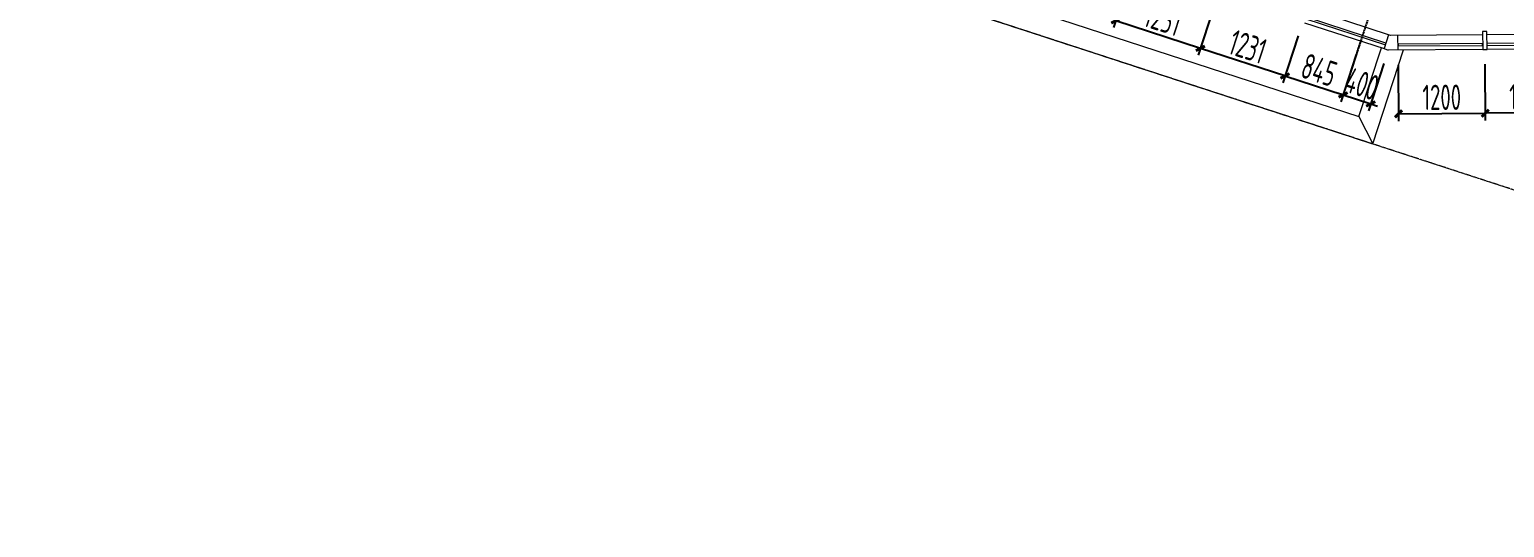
# Model space of a CAD drawing. Header units: millimetres. Extents: x 11515858 to 24947533, y -12784974 to -6116114.
# Drawn here: x 11834513 to 11854907, y -6365076 to -6358190 of the extents above; entities that cross this region are included whole.
import ezdxf

# ---------------------------------------------------------------- set-up
doc = ezdxf.new("R2010")
doc.units = ezdxf.units.MM
doc.header["$LTSCALE"] = 10
for name, pattern in [('A2-RG-AXIS$0$CENTER', [2, 1.25, -0.25, 0.25, -0.25]), ('A2-RG-AXIS$0$DOTE', [2.42, 2, -0.2, 0.02, -0.2]), ('A2-RI-F2$0$Overhead 1_16_', [2.579687, 1.5875, -0.992188])]:
    doc.linetypes.add(name, pattern=pattern)
for name, color, linetype in [('A2-RB-F2$0$$34$A-DIMS-100', 1, 'Continuous'), ('A2-RB-F2$0$A-DIMS-100', 1, 'Continuous'), ('A2-RG-AXIS$0$A-DIMS-100', 1, 'Continuous'), ('A2-RG-AXIS$0$A-GRID', 1, 'A2-RG-AXIS$0$CENTER'), ('A2-RI-F2$0$A-STRS', 50, 'Continuous')]:
    doc.layers.add(name, color=color, linetype=linetype)
for name, color, linetype, lineweight in [('A2-RI-F2$0$A-FLOR-OVHD', 8, 'A2-RI-F2$0$Overhead 1_16_', 5), ('A2-RI-F2$0$A-FLOR-STRS', 2, 'Continuous', 5), ('A2-RI-F2$0$A-GENM', 6, 'Continuous', 9), ('A2-RI-F2$0$A-GLAZ', 140, 'Continuous', 5), ('A2-RI-F2$0$A-GLAZ-CWMG', 3, 'Continuous', 5)]:
    doc.layers.add(name, color=color, linetype=linetype, lineweight=lineweight)
doc.styles.add('A2-RB-F2$0$$0$XD2008', font='hzs.shx', dxfattribs={"width": 0.7, "bigfont": 'hztxt.shx'})
doc.styles.add('A2-RB-F2$0$XD2008', font='hzs.shx', dxfattribs={"width": 0.7, "bigfont": 'hztxt.shx'})
doc.styles.add('A2-RG-AXIS$0$XD2008', font='hzs.shx', dxfattribs={"width": 0.7, "bigfont": 'hztxt.shx'})
doc.dimstyles.new('A2-RB-F2$0$$0$XD100$0', dxfattribs={"dimscale": 100, "dimtxt": 3.5, "dimasz": 1, "dimexe": 1, "dimexo": 2, "dimgap": 0.5, "dimtad": 1, "dimdec": 0, "dimdsep": 46, "dimtxsty": 'A2-RB-F2$0$$0$XD2008', "dimblk1": 'A2-RB-F2$0$$20$_ArchTick', "dimblk2": 'A2-RB-F2$0$$20$_ArchTick', "dimsah": 1, "dimcen": 2.5, "dimclrt": 4, "dimaunit": 1, "dimadec": 0, "dimazin": 0, "dimtfac": 1, "dimtdec": 0, "dimtix": 1, "dimtmove": 2, "dimatfit": 3, "dimfxl": 0, "dimtolj": 1, "dimtzin": 0, "dimarcsym": 0})
doc.dimstyles.new('A2-RB-F2$0$XD100', dxfattribs={"dimscale": 100, "dimtxt": 3.5, "dimasz": 1.5, "dimexe": 1, "dimexo": 2, "dimgap": 0.5, "dimtad": 1, "dimdec": 0, "dimdsep": 46, "dimtxsty": 'A2-RB-F2$0$XD2008', "dimcen": 2.5, "dimclrt": 4, "dimaunit": 1, "dimadec": 0, "dimazin": 0, "dimtfac": 1, "dimtdec": 0, "dimtix": 1, "dimtmove": 1, "dimatfit": 3, "dimfxl": 0, "dimtolj": 1, "dimtzin": 0, "dimarcsym": 0})
doc.dimstyles.new('A2-RB-F2$0$XD100$0', dxfattribs={"dimscale": 100, "dimtxt": 3.5, "dimasz": 1, "dimexe": 1, "dimexo": 2, "dimgap": 0.5, "dimtad": 1, "dimdec": 0, "dimdsep": 46, "dimtxsty": 'A2-RB-F2$0$XD2008', "dimblk1": 'A2-RB-F2$0$_ArchTick', "dimblk2": 'A2-RB-F2$0$_ArchTick', "dimsah": 1, "dimcen": 2.5, "dimclrt": 4, "dimaunit": 1, "dimadec": 0, "dimazin": 0, "dimtfac": 1, "dimtdec": 0, "dimtix": 1, "dimtmove": 1, "dimatfit": 3, "dimfxl": 0, "dimtolj": 1, "dimtzin": 0, "dimarcsym": 0})
doc.dimstyles.new('A2-RG-AXIS$0$XD150', dxfattribs={"dimscale": 300, "dimtxt": 2.5, "dimasz": 1.5, "dimexe": 1, "dimexo": 2, "dimgap": 0.5, "dimtad": 1, "dimdec": 0, "dimdsep": 46, "dimtxsty": 'A2-RG-AXIS$0$XD2008', "dimcen": 2.5, "dimclrt": 4, "dimaunit": 1, "dimadec": 3, "dimazin": 0, "dimtfac": 1, "dimtdec": 0, "dimtmove": 2, "dimatfit": 3, "dimfxl": 0, "dimtolj": 1, "dimtzin": 0, "dimarcsym": 0})

# ---------------------------------------------------------------- blocks, each defined once
blk = doc.blocks.new('A2-RG-AXIS$0$_ArchTick')
at = {"color": 0, "linetype": 'ByBlock', "const_width": 0.4}
blk.add_lwpolyline([(-0.5, -0.5), (0.5, 0.5)], dxfattribs=at)
blk = doc.blocks.new('*D1242')
at = {"layer": 'A2-RG-AXIS$0$A-DIMS-100', "color": 0, "lineweight": -2, "ltscale": 3, "transparency": 16777216}
for p, q in [((11753070, -6371598), (11752455, -6363872)), ((11854556, -6379588), (11856371, -6372053))]:
    blk.add_line(p, q, dxfattribs=at)
blk.add_arc((11778731, -6694179), 331200, 76.44866, 94.54827, dxfattribs=at)
at = {"layer": 'Defpoints', "color": 0, "ltscale": 3, "transparency": 16777216}
for p in [(11822065, -6365826), (11753093, -6371897), (11854485, -6379879), (11778731, -6694179)]:
    blk.add_point(p, dxfattribs=at)
at = {"layer": 'A2-RG-AXIS$0$A-DIMS-100', "color": 0, "lineweight": -2, "ltscale": 3, "transparency": 16777216, "xscale": 150, "yscale": 150, "zscale": 150}
for p, rotation in [((11752467, -6364022), 184.5482656226652), ((11856336, -6372199), 346.4486630674553)]:
    blk.add_blockref('A2-RG-AXIS$0$_ArchTick', p, dxfattribs=dict(at, rotation=rotation))
at = {"layer": 'A2-RG-AXIS$0$A-DIMS-100', "color": 4, "ltscale": 3, "transparency": 16777216, "insert": (11804749, -6363703), "char_height": 375, "attachment_point": 5, "rotation": 355.4985, "style": 'A2-RG-AXIS$0$XD2008'}
blk.add_mtext('\\A1;18°5\'59"', dxfattribs=at)
blk = doc.blocks.new('A2-RB-F2$0$_ArchTick')
at = {"color": 0, "linetype": 'ByBlock', "const_width": 0.4}
blk.add_lwpolyline([(-0.5, -0.5), (0.5, 0.5)], dxfattribs=at)
blk = doc.blocks.new('*D1512')
at = {"layer": 'A2-RB-F2$0$A-DIMS-100', "color": 0, "lineweight": -2, "transparency": 16777216}
for p, q in [((11852858, -6358538), (11852645, -6359190)), ((11853238, -6358662), (11853026, -6359314)), ((11852676, -6359095), (11852581, -6359064)), ((11852676, -6359095), (11853057, -6359219)), ((11853057, -6359219), (11853152, -6359250))]:
    blk.add_line(p, q, dxfattribs=at)
at = {"layer": 'Defpoints', "color": 0, "transparency": 16777216}
for p in [(11852920, -6358348), (11853300, -6358472), (11853057, -6359219)]:
    blk.add_point(p, dxfattribs=at)
at = {"layer": 'A2-RB-F2$0$A-DIMS-100', "color": 0, "lineweight": -2, "transparency": 16777216, "xscale": 100, "yscale": 100, "zscale": 100}
for p, rotation in [((11852676, -6359095), 341.9470404929712), ((11853057, -6359219), 161.9470404929711)]:
    blk.add_blockref('A2-RB-F2$0$_ArchTick', p, dxfattribs=dict(at, rotation=rotation))
at = {"layer": 'A2-RB-F2$0$A-DIMS-100', "color": 4, "transparency": 16777216, "insert": (11852936, -6358943), "char_height": 350, "attachment_point": 5, "rotation": 341.947, "style": 'A2-RB-F2$0$XD2008'}
blk.add_mtext('\\A1;400', dxfattribs=at)
blk = doc.blocks.new('*D1576')
at = {"layer": 'A2-RB-F2$0$A-DIMS-100', "color": 0, "lineweight": -2, "transparency": 16777216}
blk.add_arc((11857252, -6345055), 881, 251.947, 326.947, dxfattribs=at)
at = {"layer": 'Defpoints', "color": 0, "transparency": 16777216}
for p in [(11866018, -6318162), (11857035, -6344914), (11857359, -6345930), (11859206, -6346326), (11852857, -6358540)]:
    blk.add_point(p, dxfattribs=at)
at = {"layer": 'A2-RB-F2$0$A-DIMS-100', "color": 0, "lineweight": -2, "transparency": 16777216, "xscale": 100, "yscale": 100, "zscale": 100}
for p, rotation in [((11857991, -6345536), 56.94704049335844), ((11856979, -6345893), 161.9470385784911)]:
    blk.add_blockref('A2-RB-F2$0$_ArchTick', p, dxfattribs=dict(at, rotation=rotation))
at = {"layer": 'A2-RB-F2$0$A-DIMS-100', "color": 4, "transparency": 16777216, "insert": (11857471, -6345674), "char_height": 350, "attachment_point": 5, "rotation": 19.447, "style": 'A2-RB-F2$0$XD2008'}
blk.add_mtext('\\A1;75°', dxfattribs=at)
blk = doc.blocks.new('*D1586')
at = {"layer": 'A2-RB-F2$0$A-DIMS-100', "color": 0, "lineweight": -2, "transparency": 16777216}
blk.add_arc((11860858, -6333994), 881, 356.947, 71.947, dxfattribs=at)
at = {"layer": 'Defpoints', "color": 0, "transparency": 16777216}
for p in [(11865253, -6320509), (11861675, -6333664), (11860599, -6333980), (11863185, -6334118), (11852092, -6360886)]:
    blk.add_point(p, dxfattribs=at)
at = {"layer": 'A2-RB-F2$0$A-DIMS-100', "color": 0, "lineweight": -2, "transparency": 16777216, "xscale": 100, "yscale": 100, "zscale": 100}
for p, rotation in [((11861131, -6333156), 161.9470424082289), ((11861738, -6334041), 266.9470404934091)]:
    blk.add_blockref('A2-RB-F2$0$_ArchTick', p, dxfattribs=dict(at, rotation=rotation))
at = {"layer": 'A2-RB-F2$0$A-DIMS-100', "color": 4, "transparency": 16777216, "insert": (11861770, -6333368), "char_height": 350, "attachment_point": 5, "rotation": 304.447, "style": 'A2-RB-F2$0$XD2008'}
blk.add_mtext('\\A1;75°', dxfattribs=at)
blk = doc.blocks.new('*D2017')
at = {"layer": 'A2-RB-F2$0$A-DIMS-100', "color": 0, "lineweight": -2, "transparency": 16777216}
for p, q in [((11852053, -6358278), (11851841, -6358928)), ((11852857, -6358540), (11852645, -6359190)), ((11851872, -6358833), (11852676, -6359095))]:
    blk.add_line(p, q, dxfattribs=at)
at = {"layer": 'Defpoints', "color": 0, "transparency": 16777216}
for p in [(11852115, -6358088), (11852919, -6358350), (11852676, -6359095)]:
    blk.add_point(p, dxfattribs=at)
at = {"layer": 'A2-RB-F2$0$A-DIMS-100', "color": 0, "lineweight": -2, "transparency": 16777216, "xscale": 100, "yscale": 100, "zscale": 100}
for p, rotation in [((11851872, -6358833), 161.9470385784355), ((11852676, -6359095), 341.9470385784355)]:
    blk.add_blockref('A2-RB-F2$0$_ArchTick', p, dxfattribs=dict(at, rotation=rotation))
at = {"layer": 'A2-RB-F2$0$A-DIMS-100', "color": 4, "transparency": 16777216, "insert": (11852344, -6358750), "char_height": 350, "attachment_point": 5, "rotation": 341.947, "style": 'A2-RB-F2$0$XD2008'}
blk.add_mtext('\\A1;845', dxfattribs=at)
blk = doc.blocks.new('*D2018')
at = {"layer": 'A2-RB-F2$0$A-DIMS-100', "color": 0, "lineweight": -2, "transparency": 16777216}
for p, q in [((11850883, -6357896), (11850671, -6358546)), ((11852053, -6358278), (11851841, -6358928)), ((11851872, -6358833), (11850702, -6358451))]:
    blk.add_line(p, q, dxfattribs=at)
at = {"layer": 'Defpoints', "color": 0, "transparency": 16777216}
for p in [(11850945, -6357706), (11852115, -6358088), (11850702, -6358451)]:
    blk.add_point(p, dxfattribs=at)
at = {"layer": 'A2-RB-F2$0$A-DIMS-100', "color": 0, "lineweight": -2, "transparency": 16777216, "xscale": 100, "yscale": 100, "zscale": 100}
for p, rotation in [((11850702, -6358451), 161.9470404933292), ((11851872, -6358833), 341.9470404933292)]:
    blk.add_blockref('A2-RB-F2$0$_ArchTick', p, dxfattribs=dict(at, rotation=rotation))
at = {"layer": 'A2-RB-F2$0$A-DIMS-100', "color": 4, "transparency": 16777216, "insert": (11851357, -6358428), "char_height": 350, "attachment_point": 5, "rotation": 341.947, "style": 'A2-RB-F2$0$XD2008'}
blk.add_mtext('\\A1;1231', dxfattribs=at)
blk = doc.blocks.new('*D2019')
at = {"layer": 'A2-RB-F2$0$A-DIMS-100', "color": 0, "lineweight": -2, "transparency": 16777216}
for p, q in [((11849713, -6357515), (11849501, -6358165)), ((11850883, -6357896), (11850671, -6358546)), ((11850702, -6358451), (11849532, -6358070))]:
    blk.add_line(p, q, dxfattribs=at)
at = {"layer": 'Defpoints', "color": 0, "transparency": 16777216}
for p in [(11849775, -6357325), (11850945, -6357706), (11849532, -6358070)]:
    blk.add_point(p, dxfattribs=at)
at = {"layer": 'A2-RB-F2$0$A-DIMS-100', "color": 0, "lineweight": -2, "transparency": 16777216, "xscale": 100, "yscale": 100, "zscale": 100}
for p, rotation in [((11849532, -6358070), 161.9470404933005), ((11850702, -6358451), 341.9470404933004)]:
    blk.add_blockref('A2-RB-F2$0$_ArchTick', p, dxfattribs=dict(at, rotation=rotation))
at = {"layer": 'A2-RB-F2$0$A-DIMS-100', "color": 4, "transparency": 16777216, "insert": (11850187, -6358047), "char_height": 350, "attachment_point": 5, "rotation": 341.947, "style": 'A2-RB-F2$0$XD2008'}
blk.add_mtext('\\A1;1231', dxfattribs=at)
blk = doc.blocks.new('*D1431')
at = {"layer": 'A2-RB-F2$0$A-DIMS-100', "color": 0, "lineweight": -2, "transparency": 16777216}
for p, q in [((11854636, -6358669), (11854642, -6359449)), ((11855836, -6358661), (11855841, -6359441)), ((11855841, -6359341), (11854641, -6359349))]:
    blk.add_line(p, q, dxfattribs=at)
at = {"layer": 'Defpoints', "color": 0, "transparency": 16777216}
for p in [(11854635, -6358469), (11855835, -6358461), (11854641, -6359349)]:
    blk.add_point(p, dxfattribs=at)
at = {"layer": 'A2-RB-F2$0$A-DIMS-100', "color": 0, "lineweight": -2, "transparency": 16777216, "xscale": 100, "yscale": 100, "zscale": 100}
for p, rotation in [((11854641, -6359349), 180.3826888162084), ((11855841, -6359341), 0.3826888162083364)]:
    blk.add_blockref('A2-RB-F2$0$_ArchTick', p, dxfattribs=dict(at, rotation=rotation))
at = {"layer": 'A2-RB-F2$0$A-DIMS-100', "color": 4, "transparency": 16777216, "insert": (11855239, -6359120), "char_height": 350, "attachment_point": 5, "rotation": 0.3827, "style": 'A2-RB-F2$0$XD2008'}
blk.add_mtext('\\A1;1200', dxfattribs=at)
blk = doc.blocks.new('*D1432')
at = {"layer": 'A2-RB-F2$0$A-DIMS-100', "color": 0, "lineweight": -2, "transparency": 16777216}
for p, q in [((11853437, -6358677), (11853442, -6359457)), ((11854636, -6358669), (11854642, -6359449)), ((11853441, -6359357), (11854641, -6359349))]:
    blk.add_line(p, q, dxfattribs=at)
at = {"layer": 'Defpoints', "color": 0, "transparency": 16777216}
for p in [(11853435, -6358477), (11854635, -6358469), (11854641, -6359349)]:
    blk.add_point(p, dxfattribs=at)
at = {"layer": 'A2-RB-F2$0$A-DIMS-100', "color": 0, "lineweight": -2, "transparency": 16777216, "xscale": 100, "yscale": 100, "zscale": 100}
for p, rotation in [((11853441, -6359357), 180.3826888162084), ((11854641, -6359349), 0.3826888162083509)]:
    blk.add_blockref('A2-RB-F2$0$_ArchTick', p, dxfattribs=dict(at, rotation=rotation))
at = {"layer": 'A2-RB-F2$0$A-DIMS-100', "color": 4, "transparency": 16777216, "insert": (11854040, -6359128), "char_height": 350, "attachment_point": 5, "rotation": 0.3827, "style": 'A2-RB-F2$0$XD2008'}
blk.add_mtext('\\A1;1200', dxfattribs=at)
blk = doc.blocks.new('A2-RB-F2$0$$20$_ArchTick')
at = {"color": 0, "linetype": 'ByBlock', "const_width": 0.4}
blk.add_lwpolyline([(-0.5, -0.5), (0.5, 0.5)], dxfattribs=at)
blk = doc.blocks.new('*D1476')
at = {"layer": 'A2-RB-F2$0$$34$A-DIMS-100', "color": 0, "lineweight": -2, "transparency": 16777216}
blk.add_line((11861295, -6329640), (11860833, -6330291), dxfattribs=at)
blk.add_arc((11863112, -6327078), 3839, 234.6592, 251.947, dxfattribs=at)
at = {"layer": 'Defpoints', "color": 0, "transparency": 16777216}
for p in [(11866018, -6318162), (11862948, -6327309), (11861411, -6329477), (11861217, -6330417), (11852857, -6358540)]:
    blk.add_point(p, dxfattribs=at)
at = {"layer": 'A2-RB-F2$0$$34$A-DIMS-100', "color": 0, "lineweight": -2, "transparency": 16777216, "xscale": 100, "yscale": 100, "zscale": 100}
for p, rotation in [((11860891, -6330210), 144.6591762823225), ((11861922, -6330728), 341.9470385784884)]:
    blk.add_blockref('A2-RB-F2$0$$20$_ArchTick', p, dxfattribs=dict(at, rotation=rotation))
at = {"layer": 'A2-RB-F2$0$$34$A-DIMS-100', "color": 4, "transparency": 16777216, "insert": (11861503, -6330277), "char_height": 350, "attachment_point": 5, "rotation": 333.3031, "style": 'A2-RB-F2$0$$0$XD2008'}
blk.add_mtext('\\A1;17°17\'16"', dxfattribs=at)
blk = doc.blocks.new('*D1477')
at = {"layer": 'A2-RB-F2$0$$34$A-DIMS-100', "color": 0, "lineweight": -2, "transparency": 16777216}
blk.add_line((11855040, -6348830), (11855051, -6348032), dxfattribs=at)
blk.add_arc((11854998, -6351971), 3839, 71.9468, 89.2347, dxfattribs=at)
at = {"layer": 'Defpoints', "color": 0, "transparency": 16777216}
for p in [(11865253, -6320509), (11855815, -6348219), (11855037, -6349030), (11855002, -6351687), (11852092, -6360886)]:
    blk.add_point(p, dxfattribs=at)
at = {"layer": 'A2-RB-F2$0$$34$A-DIMS-100', "color": 0, "lineweight": -2, "transparency": 16777216, "xscale": 100, "yscale": 100, "zscale": 100}
for p, rotation in [((11855049, -6348132), 179.2346640127694), ((11856188, -6348321), 341.9468017164874)]:
    blk.add_blockref('A2-RB-F2$0$$20$_ArchTick', p, dxfattribs=dict(at, rotation=rotation))
at = {"layer": 'A2-RB-F2$0$$34$A-DIMS-100', "color": 4, "transparency": 16777216, "insert": (11855668, -6347928), "char_height": 350, "attachment_point": 5, "rotation": 350.5907, "style": 'A2-RB-F2$0$$0$XD2008'}
blk.add_mtext('\\A1;17°17\'16"', dxfattribs=at)
blk = doc.blocks.new('A2-RI-F2$0$System Panel - Glazed - Frit-4849912-Documents - Level 2')
at = {"layer": 'A2-RI-F2$0$A-GLAZ', "lineweight": 13}
for p, q in [((578, 44), (-578, 44)), ((-578, 44), (-578, 19)), ((-578, 19), (578, 19)), ((578, 19), (578, 44))]:
    blk.add_line(p, q, dxfattribs=at)
blk = doc.blocks.new('A2-RI-F2$0$Roof Profile - South1 - Roof Profile - South-4416806-Documents - Level 2')
at = {"layer": 'A2-RI-F2$0$A-GENM'}
blk.add_line((84278, -48490), (84278, -48492), dxfattribs=at)
blk.add_open_spline([(84278, -48492), (83857, -48492), (83226, -48492), (82385, -48492), (81754, -48492), (81123, -48492), (80492, -48492), (79861, -48492), (79230, -48492), (78600, -48492), (77970, -48492), (77340, -48492), (76711, -48492), (76082, -48492), (75454, -48492), (74826, -48492), (74199, -48492), (73572, -48492), (73050, -48492), (72632, -48492), (72215, -48492), (71694, -48492), (71071, -48492), (70449, -48492), (69830, -48492), (69213, -48492), (68601, -48492), (68095, -48492), (67693, -48492), (67393, -48492), (67096, -48492), (66800, -48492), (66509, -48492), (66125, -48492), (65750, -48492), (65388, -48492), (65168, -48492), (64996, -48492), (64869, -48492), (64747, -48492), (64667, -48492), (64628, -48492)], degree=3, knots=[-1, -1, -1, -1, -0.9375, -0.90625, -0.875, -0.84375, -0.8125, -0.78125, -0.75, -0.71875, -0.6875, -0.65625, -0.625, -0.59375, -0.5625, -0.53125, -0.5, -0.46875, -0.4375, -0.421875, -0.40625, -0.375, -0.34375, -0.3125, -0.28125, -0.25, -0.21875, -0.1875, -0.171875, -0.15625, -0.140625, -0.125, -0.109375, -0.09375, -0.0625, -0.046875, -0.03125, -0.0234375, -0.015625, -0.0078125, -0.0002089, -0.0002089, -0.0002089, -0.0002089], dxfattribs=at)
blk = doc.blocks.new('A2-RI-F2$0$Rectangular Mullion - 60mm x 200mm-3690898-Documents - Level 1')
at = {"layer": 'A2-RI-F2$0$A-GLAZ-CWMG', "lineweight": 13}
for p, q in [((-30, 100), (30, 100)), ((-30, -150), (-30, 100)), ((30, 100), (30, -150)), ((30, -150), (-30, -150))]:
    blk.add_line(p, q, dxfattribs=at)
blk = doc.blocks.new('A2-RG-AXIS')
at = {"layer": 'A2-RG-AXIS$0$A-GRID', "linetype": 'A2-RG-AXIS$0$DOTE'}
blk.add_line((11866017.6, -6318162.5), (11852857, -6358539.7), dxfattribs=at)
at = {"layer": 'A2-RG-AXIS$0$A-DIMS-100', "ltscale": 3}
dim = blk.add_angular_dim_3p(base=(11822064.9, -6365825.9), center=(11778730.7, -6694178.7), p1=(11854485.2, -6379879.3), p2=(11753093.4, -6371896.8), dimstyle='A2-RG-AXIS$0$XD150', override={"dimscale": 150, "dimasz": 1, "dimblk": 'A2-RG-AXIS$0$_ArchTick', "dimadec": 4}, dxfattribs=at)
dim.commit()
dim.dimension.update_dxf_attribs({"geometry": '*D1242', "text_midpoint": (11804748.6, -6363703.1)})
blk = doc.blocks.new('A2-RB-F2')
at = {"layer": 'A2-RB-F2$0$$34$A-DIMS-100'}
for base, line1, line2, picture, middle in [((11861216.6459, -6330416.719), ((11866017.6373, -6318162.465), (11852856.9937, -6358539.7281)), ((11862947.6871, -6327309.129), (11861410.6467, -6329476.6926)), '*D1476', (11861502.9454, -6330276.9671)), ((11855815.2941, -6348219.4925), ((11852092.1247, -6360886.0703), (11865252.9352, -6320508.8615)), ((11855001.8061, -6351687.1676), (11855037.2993, -6349030.1833)), '*D1477', (11855667.9256, -6347928.2951))]:
    dim = blk.add_angular_dim_2l(base=base, line1=line1, line2=line2, dimstyle='A2-RB-F2$0$$0$XD100$0', override={"dimadec": 4}, dxfattribs=at)
    dim.commit()
    dim.dimension.update_dxf_attribs({"geometry": picture, "text_midpoint": middle})
at = {"layer": 'A2-RB-F2$0$A-DIMS-100'}
for base, line1, line2, picture, middle in [((11857358.9, -6345929.8), ((11857035.3, -6344913.8), (11859206, -6346326.3)), ((11866017.6, -6318162.5), (11852857, -6358539.7)), '*D1576', (11857470.8, -6345673.8)), ((11861675, -6333664.3), ((11860599.1, -6333979.9), (11863185.3, -6334117.8)), ((11852092.2, -6360886.2), (11865252.8, -6320508.9)), '*D1586', (11861769.9, -6333367.9))]:
    dim = blk.add_angular_dim_2l(base=base, line1=line1, line2=line2, dimstyle='A2-RB-F2$0$XD100', override={"dimasz": 1, "dimblk1": 'A2-RB-F2$0$_ArchTick', "dimblk2": 'A2-RB-F2$0$_ArchTick', "dimsah": 1}, dxfattribs=at)
    dim.commit()
    dim.dimension.update_dxf_attribs({"geometry": picture, "text_midpoint": middle})
for p1, p2, distance, picture, middle in [((11850944.9, -6357706.2), (11849774.6, -6357324.7), 783.7, '*D2019', (11850186.6, -6358046.7)), ((11852115.3, -6358087.7), (11850944.9, -6357706.2), 783.7, '*D2018', (11851356.9, -6358428.2)), ((11852115.3, -6358087.7), (11852919, -6358349.6), -783.7, '*D2017', (11852344, -6358749.9)), ((11853435.5, -6358477), (11854635.1, -6358469), -880.2, '*D1432', (11854039.7, -6359128.2)), ((11855834.8, -6358461), (11854635.1, -6358469), 880.2, '*D1431', (11855239.4, -6359120.1))]:
    dim = blk.add_aligned_dim(p1=p1, p2=p2, distance=distance, dimstyle='A2-RB-F2$0$XD100$0', dxfattribs=at)
    dim.commit()
    dim.dimension.update_dxf_attribs({"geometry": picture, "text_midpoint": middle})
dim = blk.add_aligned_dim(p1=(11852919.6, -6358347.7), p2=(11853300.5, -6358471.9), distance=-785.7, text='400', dimstyle='A2-RB-F2$0$XD100$0', dxfattribs=at)
dim.commit()
dim.dimension.update_dxf_attribs({"geometry": '*D1512', "text_midpoint": (11852936.3, -6358942.9)})
blk = doc.blocks.new('A2-RI-F2')
at = {"layer": 'A2-RI-F2$0$A-FLOR-OVHD', "ltscale": 0.3}
blk.add_lwpolyline([(11851782, -6316662), (11879355, -6325647), (11871959, -6348338), (11872378, -6348346), (11867158, -6364360), (11832501, -6353064), (11836879, -6339633)], dxfattribs=at)
at = {"layer": 'A2-RI-F2$0$A-GENM'}
blk.add_line((11832887, -6352874), (11852894, -6359395), dxfattribs=at)
at = {"layer": 'A2-RI-F2$0$A-GENM', "lineweight": 20}
for p, q in [((11852894, -6359395), (11853205, -6358443)), ((11853087, -6359772), (11853511, -6358472)), ((11852894, -6359395), (11853087, -6359772)), ((11852897, -6359710), (11853087, -6359772))]:
    blk.add_line(p, q, dxfattribs=at)
at = {"layer": 'A2-RI-F2$0$A-GLAZ', "lineweight": 13}
for p, q in [((11854605, -6358385), (11853435, -6358392)), ((11853435, -6358392), (11853435, -6358417)), ((11853435, -6358417), (11854605, -6358410)), ((11854605, -6358410), (11854605, -6358385)), ((11855804, -6358378), (11854665, -6358385)), ((11854665, -6358385), (11854665, -6358410)), ((11854665, -6358410), (11855804, -6358403))]:
    blk.add_line(p, q, dxfattribs=at)
at = {"layer": 'A2-RI-F2$0$A-GLAZ-CWMG'}
for p, q in [((11853305, -6358265), (11852206, -6357907)), ((11852144, -6358097), (11853243, -6358455)), ((11854604, -6358266), (11853330, -6358273)), ((11855804, -6358259), (11854664, -6358266)), ((11854605, -6358466), (11853300, -6358474)), ((11855805, -6358459), (11854665, -6358466))]:
    blk.add_line(p, q, dxfattribs=at)
at = {"layer": 'A2-RI-F2$0$A-GLAZ-CWMG', "lineweight": 20}
for p, q in [((11853305, -6358265), (11853243, -6358455)), ((11853330, -6358273), (11853305, -6358265)), ((11853243, -6358455), (11853300, -6358474)), ((11853300, -6358474), (11853300, -6358474))]:
    blk.add_line(p, q, dxfattribs=at)
at = {"layer": 'A2-RI-F2$0$A-GLAZ-CWMG'}
blk.add_lwpolyline([(11853435, -6358474), (11853434, -6358274)], dxfattribs=at)
at = {"layer": 'A2-RI-F2$0$A-FLOR-STRS'}
blk.add_blockref('A2-RG-AXIS', (0, 0), dxfattribs=at)
at = {"layer": 'A2-RI-F2$0$A-GENM', "rotation": 341.9470404789931}
blk.add_blockref('A2-RI-F2$0$Roof Profile - South1 - Roof Profile - South-4416806-Documents - Level 2', (11787881, -6287518), dxfattribs=at)
at = {"layer": 'A2-RI-F2$0$A-GLAZ', "rotation": 161.9470404789931}
blk.add_blockref('A2-RI-F2$0$System Panel - Glazed - Frit-4849912-Documents - Level 2', (11852724, -6358181), dxfattribs=at)
at = {"layer": 'A2-RI-F2$0$A-GLAZ-CWMG', "extrusion": (0, 0, -1), "rotation": 179.6583633809323}
blk.add_blockref('A2-RI-F2$0$Rectangular Mullion - 60mm x 200mm-3690898-Documents - Level 1', (-11854635, -6358366), dxfattribs=at)
at = {"layer": 'A2-RI-F2$0$A-STRS', "linetype": 'Continuous'}
blk.add_blockref('A2-RB-F2', (0, 0), dxfattribs=at)

msp = doc.modelspace()

# ---------------------------------------------------------------- block references
for name in ['A2-RI-F2', 'A2-RB-F2', 'A2-RG-AXIS']:
    msp.add_blockref(name, (0, 0))

doc.saveas('drawing.dxf')
